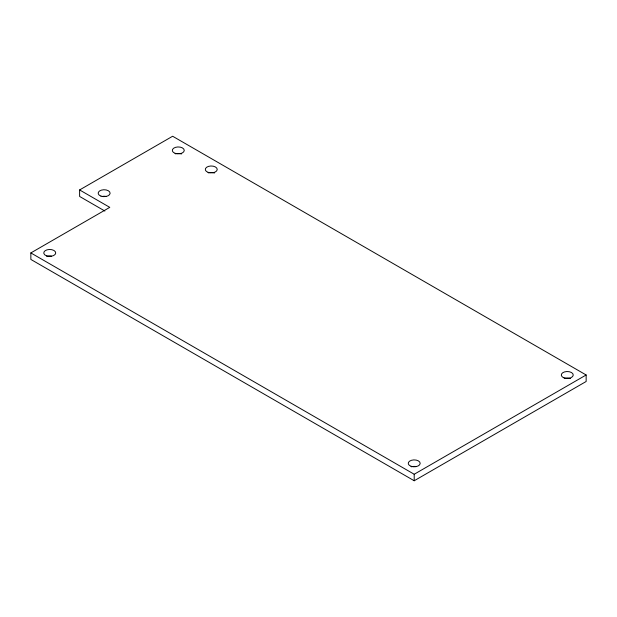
<?xml version="1.0" encoding="UTF-8"?>
<svg xmlns="http://www.w3.org/2000/svg" width="617" height="617" viewBox="0 0 617 617"><rect width="100%" height="100%" fill="white"/><g stroke="black" fill="none" stroke-linecap="round" stroke-linejoin="round"><path stroke-width="0.93" d="M79.616 189.943L172.637 136.241L586.15 374.982L586.15 381.491L414.208 480.759L30.85 259.433L30.85 252.924L109.78 207.358L79.616 189.943L79.616 196.453L104.882 211.045M30.85 252.924L414.208 474.249L586.15 374.982M414.208 474.249L414.208 480.759M208.453 172.899A5.977 3.455 0 0 1 214.431 173.022M175.475 153.857A5.977 3.455 0 0 1 181.452 153.98M102.8 196.345A5.977 3.455 0 0 1 105.9 196.407M564.462 378.437A5.977 3.455 0 0 1 570.44 378.568M411.408 466.807A5.977 3.455 0 0 1 415.966 466.56M46.938 256.379A5.977 3.455 0 0 1 51.496 256.132M208.076 172.359A5.977 3.455 0 0 0 217.23 169.567A5.977 3.455 0 0 0 208.453 166.389A5.977 3.455 0 0 0 208.076 172.359M175.097 153.325A5.977 3.455 0 0 0 184.252 150.525A5.977 3.455 0 0 0 175.475 147.347A5.977 3.455 0 0 0 175.097 153.325M100.964 196.121A5.977 3.455 0 0 0 110.111 193.322A5.977 3.455 0 0 0 101.342 190.144A5.977 3.455 0 0 0 100.964 196.121M564.085 377.905A5.977 3.455 0 0 0 573.239 375.105A5.977 3.455 0 0 0 564.462 371.928A5.977 3.455 0 0 0 564.085 377.905M411.03 466.275A5.977 3.455 0 0 0 420.177 463.475A5.977 3.455 0 0 0 411.408 460.297A5.977 3.455 0 0 0 411.03 466.275M46.56 255.847A5.977 3.455 0 0 0 55.715 253.047A5.977 3.455 0 0 0 46.938 249.87A5.977 3.455 0 0 0 46.56 255.847"/></g></svg>
